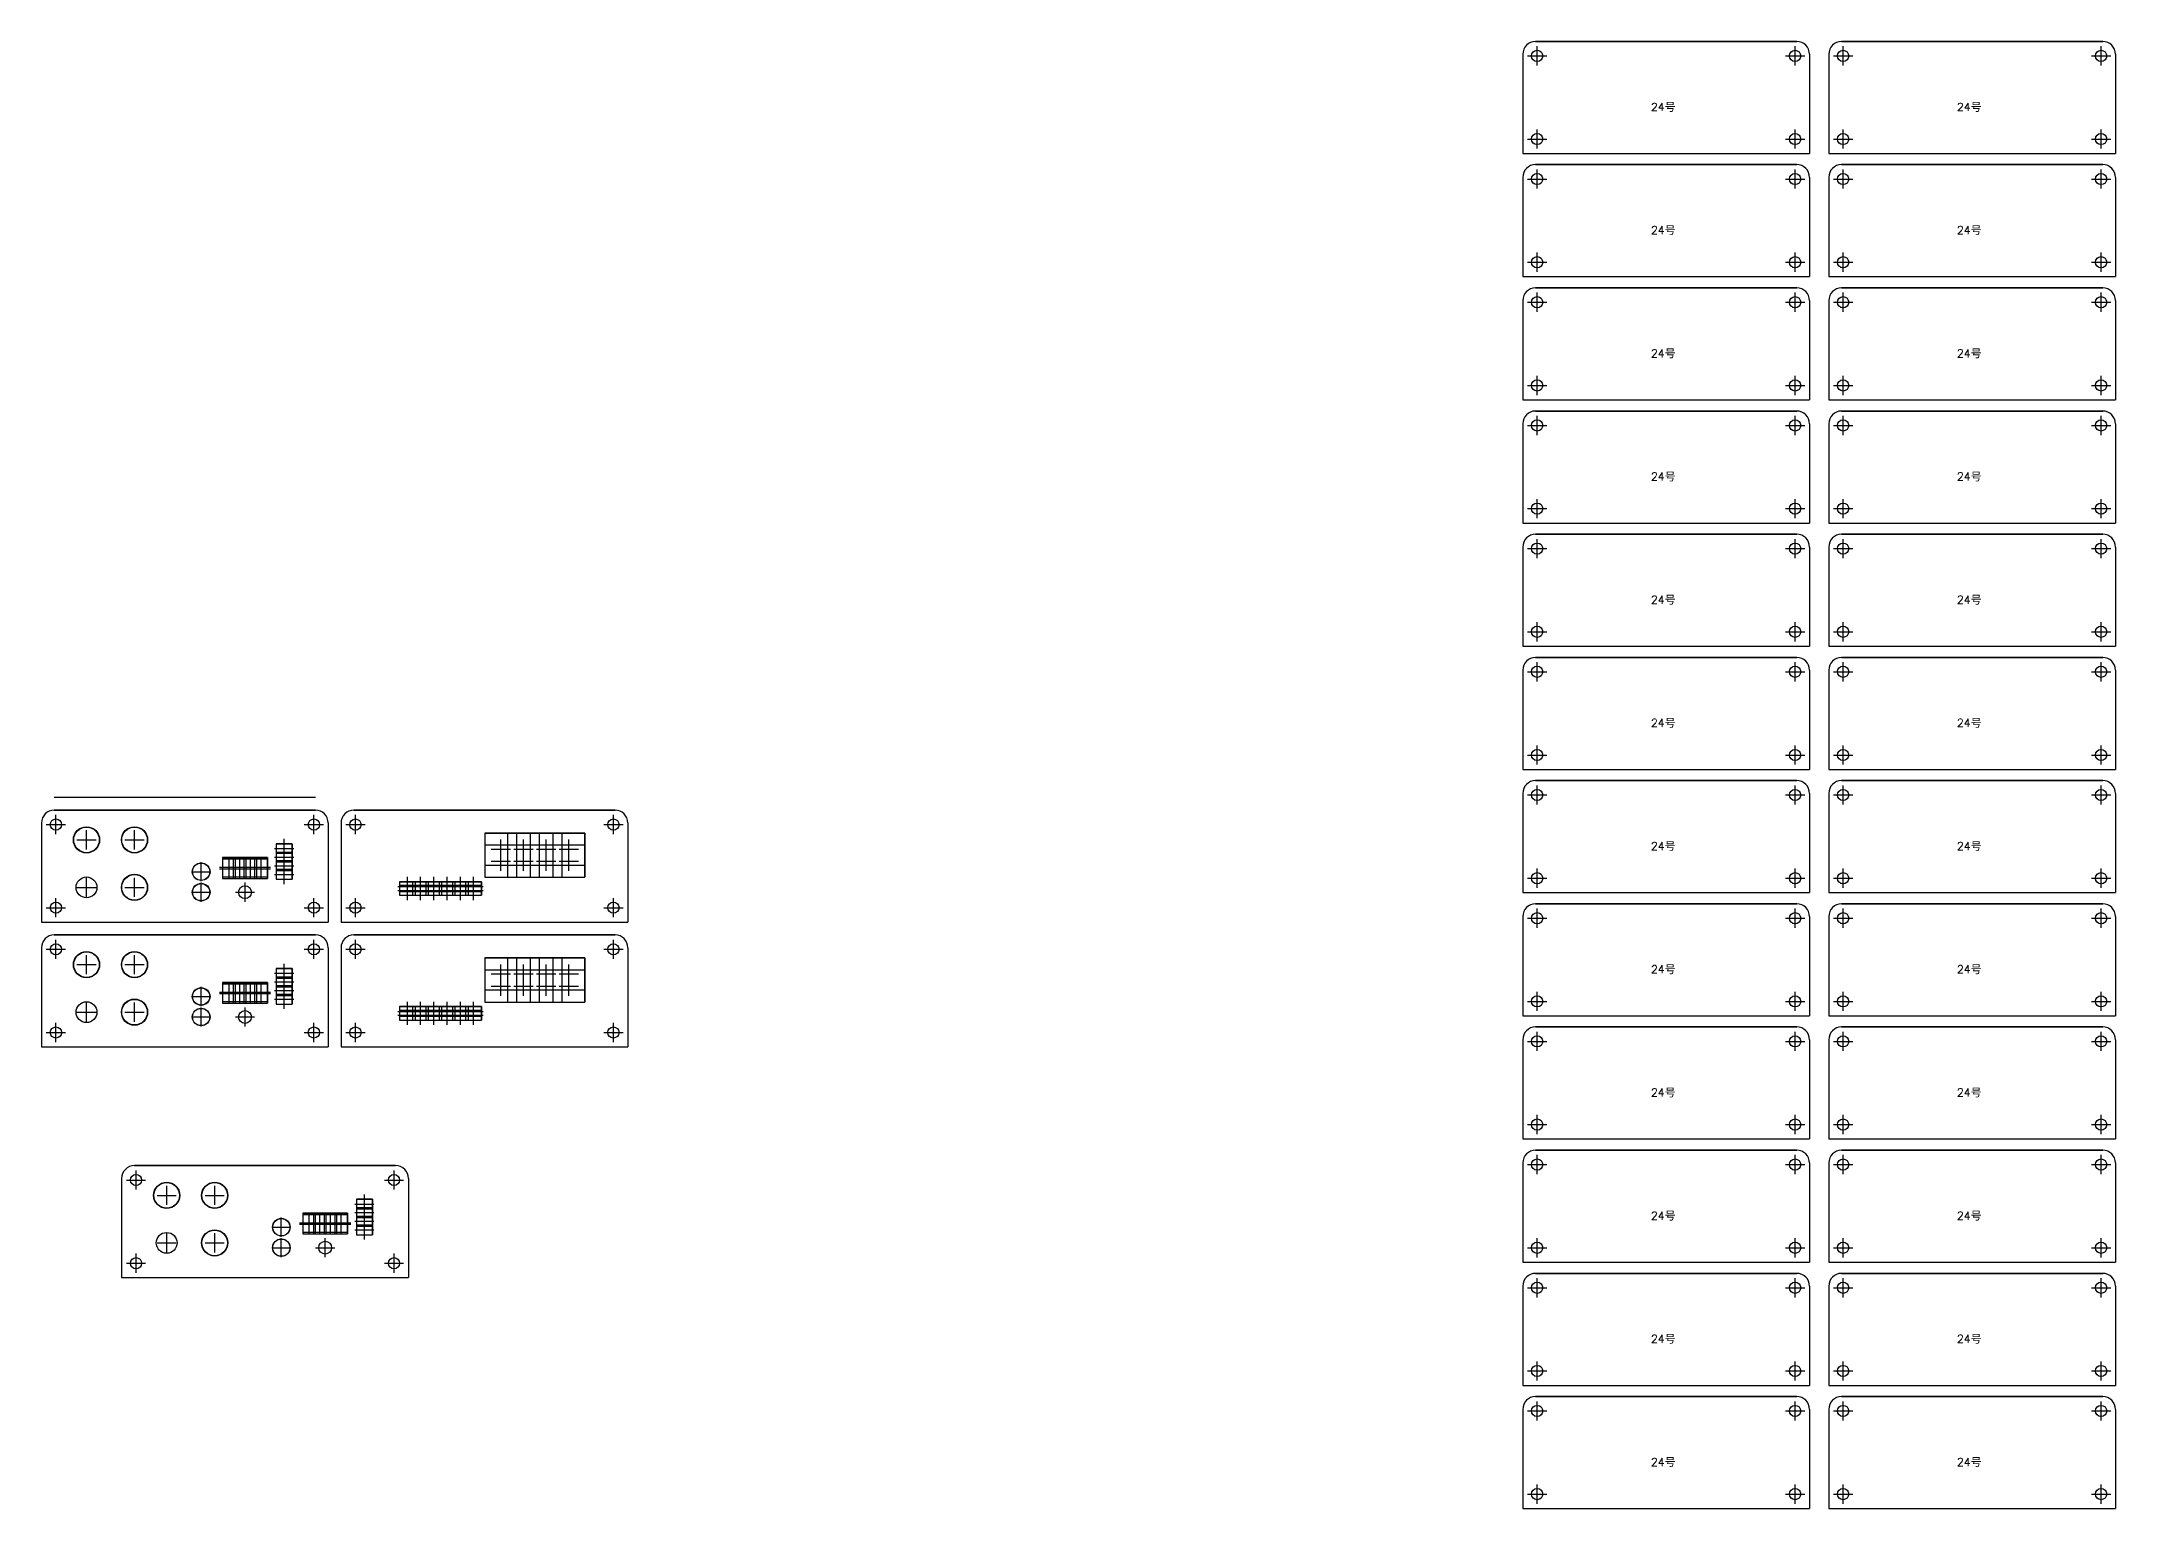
# Model space of a CAD drawing. Header units: millimetres. Extents: x 0 to 7379, y 0 to 1000.
# Drawn here: x 5010 to 5658, y 537 to 996 of the extents above; entities that cross this region are included whole.
import ezdxf

# ---------------------------------------------------------------- set-up
doc = ezdxf.new("R2010")
doc.units = ezdxf.units.MM
doc.header["$PDMODE"] = 2
doc.header["$PDSIZE"] = 3
doc.layers.add('POINT', color=2, linetype='Continuous')
doc.layers.add('PROPRO', color=1, linetype='Continuous')
doc.styles.get("Standard").update_dxf_attribs({"font": 'txt.shx', "height": 2})

# ---------------------------------------------------------------- blocks, each defined once
blk = doc.blocks.new('*U13', base_point=(-136.367, 1432.565))
at = {"layer": 'POINT', "color": 2}
blk.add_point((-136.367, 1432.565), dxfattribs=at)
at = {"layer": 'PROPRO'}
blk.add_circle((-136.367, 1432.565), 1.75, dxfattribs=at)
blk = doc.blocks.new('*U11', base_point=(-136.367, 1458.565))
at = {"layer": 'POINT', "color": 2}
blk.add_point((-136.367, 1458.565), dxfattribs=at)
at = {"layer": 'PROPRO'}
blk.add_circle((-136.367, 1458.565), 1.75, dxfattribs=at)
blk = doc.blocks.new('*U14', base_point=(-55.767, 1432.565))
at = {"layer": 'POINT', "color": 2}
blk.add_point((-55.767, 1432.565), dxfattribs=at)
at = {"layer": 'PROPRO'}
blk.add_circle((-55.767, 1432.565), 1.75, dxfattribs=at)
blk = doc.blocks.new('*U12', base_point=(-55.767, 1458.565))
at = {"layer": 'POINT', "color": 2}
blk.add_point((-55.767, 1458.565), dxfattribs=at)
at = {"layer": 'PROPRO'}
blk.add_circle((-55.767, 1458.565), 1.75, dxfattribs=at)
blk = doc.blocks.new('*U21', base_point=(2536.391, 281.919))
at = {"layer": 'POINT', "color": 2}
blk.add_point((2536.391, 281.919), dxfattribs=at)
at = {"layer": 'PROPRO', "color": 1}
blk.add_circle((2536.391, 281.919), 4.1, dxfattribs=at)
blk = doc.blocks.new('*U19', base_point=(2536.391, 296.769))
at = {"layer": 'POINT', "color": 2}
blk.add_point((2536.391, 296.769), dxfattribs=at)
at = {"layer": 'PROPRO', "color": 1}
blk.add_circle((2536.391, 296.769), 4.1, dxfattribs=at)
blk = doc.blocks.new('*U22', base_point=(2521.391, 281.919))
at = {"layer": 'POINT', "color": 2}
blk.add_point((2521.391, 281.919), dxfattribs=at)
at = {"layer": 'PROPRO', "color": 1}
blk.add_circle((2521.391, 281.919), 3.25, dxfattribs=at)
blk = doc.blocks.new('*U37', base_point=(2511.821, 275.569))
at = {"layer": 'POINT', "color": 2}
blk.add_point((2511.821, 275.569), dxfattribs=at)
at = {"layer": 'PROPRO', "color": 1}
blk.add_circle((2511.821, 275.569), 1.75, dxfattribs=at)
blk = doc.blocks.new('*U38', base_point=(2511.821, 301.569))
at = {"layer": 'POINT', "color": 2}
blk.add_point((2511.821, 301.569), dxfattribs=at)
at = {"layer": 'PROPRO', "color": 1}
blk.add_circle((2511.821, 301.569), 1.75, dxfattribs=at)
blk = doc.blocks.new('*U20', base_point=(2521.391, 296.769))
at = {"layer": 'POINT', "color": 2}
blk.add_point((2521.391, 296.769), dxfattribs=at)
at = {"layer": 'PROPRO', "color": 1}
blk.add_circle((2521.391, 296.769), 4.1, dxfattribs=at)
blk = doc.blocks.new('*U27', base_point=(2563.91, 287.72))
at = {"layer": 'POINT', "color": 2}
for p in [(2565.91, 287.72), (2569.24, 287.72), (2572.58, 287.72), (2575.91, 287.72)]:
    blk.add_point(p, dxfattribs=at)
at = {"layer": 'PROPRO', "color": 1}
for p, q in [((2567.91, 290.72), (2563.91, 290.72)), ((2563.91, 290.72), (2563.91, 284.72)), ((2571.24, 290.72), (2567.24, 290.72)), ((2567.24, 290.72), (2567.24, 284.72)), ((2567.91, 284.72), (2567.91, 290.72)), ((2574.58, 290.72), (2570.58, 290.72)), ((2570.58, 290.72), (2570.58, 284.72)), ((2571.24, 284.72), (2571.24, 290.72)), ((2577.91, 290.72), (2573.91, 290.72)), ((2573.91, 290.72), (2573.91, 284.72)), ((2574.58, 284.72), (2574.58, 290.72)), ((2577.91, 284.72), (2577.91, 290.72)), ((2563.91, 284.72), (2567.91, 284.72)), ((2567.24, 284.72), (2571.24, 284.72)), ((2570.58, 284.72), (2574.58, 284.72)), ((2573.91, 284.72), (2577.91, 284.72))]:
    blk.add_line(p, q, dxfattribs=at)
blk = doc.blocks.new('*U26', base_point=(2583.161, 284.469))
at = {"layer": 'POINT', "color": 2}
for p in [(2583.161, 294.069), (2583.161, 291.369), (2583.161, 288.669), (2583.161, 285.969)]:
    blk.add_point(p, dxfattribs=at)
at = {"layer": 'PROPRO', "color": 1}
for p, q in [((2585.661, 295.569), (2580.661, 295.569)), ((2580.661, 295.569), (2580.661, 292.569)), ((2585.661, 292.869), (2580.661, 292.869)), ((2580.661, 292.869), (2580.661, 289.869)), ((2580.661, 292.569), (2585.661, 292.569)), ((2585.661, 292.569), (2585.661, 295.569)), ((2585.661, 289.869), (2585.661, 292.869)), ((2585.661, 290.169), (2580.661, 290.169)), ((2580.661, 290.169), (2580.661, 287.169)), ((2580.661, 289.869), (2585.661, 289.869)), ((2585.661, 287.469), (2580.661, 287.469)), ((2580.661, 287.469), (2580.661, 284.469)), ((2580.661, 287.169), (2585.661, 287.169)), ((2585.661, 287.169), (2585.661, 290.169)), ((2585.661, 284.469), (2585.661, 287.469)), ((2580.661, 284.469), (2585.661, 284.469))]:
    blk.add_line(p, q, dxfattribs=at)
blk = doc.blocks.new('*U23', base_point=(2557.211, 286.819))
at = {"layer": 'POINT', "color": 2}
blk.add_point((2557.211, 286.819), dxfattribs=at)
at = {"layer": 'PROPRO', "color": 1}
blk.add_circle((2557.211, 286.819), 2.75, dxfattribs=at)
blk = doc.blocks.new('*U34', base_point=(2592.421, 275.569))
at = {"layer": 'POINT', "color": 2}
blk.add_point((2592.421, 275.569), dxfattribs=at)
at = {"layer": 'PROPRO', "color": 1}
blk.add_circle((2592.421, 275.569), 1.75, dxfattribs=at)
blk = doc.blocks.new('*U25', base_point=(2570.911, 280.419))
at = {"layer": 'POINT', "color": 2}
blk.add_point((2570.911, 280.419), dxfattribs=at)
at = {"layer": 'PROPRO', "color": 1}
blk.add_circle((2570.911, 280.419), 2, dxfattribs=at)
blk = doc.blocks.new('*U24', base_point=(2557.211, 280.419))
at = {"layer": 'POINT', "color": 2}
blk.add_point((2557.211, 280.419), dxfattribs=at)
at = {"layer": 'PROPRO', "color": 1}
blk.add_circle((2557.211, 280.419), 2.75, dxfattribs=at)
blk = doc.blocks.new('*U33', base_point=(2592.421, 301.569))
at = {"layer": 'POINT', "color": 2}
blk.add_point((2592.421, 301.569), dxfattribs=at)
at = {"layer": 'PROPRO', "color": 1}
blk.add_circle((2592.421, 301.569), 1.75, dxfattribs=at)
blk = doc.blocks.new('*U28', base_point=(2577.91, 288.22))
at = {"layer": 'POINT', "color": 2}
for p in [(2565.91, 288.22), (2569.24, 288.22), (2572.58, 288.22), (2575.91, 288.22)]:
    blk.add_point(p, dxfattribs=at)
at = {"layer": 'PROPRO', "color": 1}
for p, q in [((2567.91, 291.22), (2563.91, 291.22)), ((2563.91, 291.22), (2563.91, 285.22)), ((2563.91, 285.22), (2567.91, 285.22)), ((2571.24, 291.22), (2567.24, 291.22)), ((2567.24, 291.22), (2567.24, 285.22)), ((2567.24, 285.22), (2571.24, 285.22)), ((2567.91, 285.22), (2567.91, 291.22)), ((2574.58, 291.22), (2570.58, 291.22)), ((2570.58, 291.22), (2570.58, 285.22)), ((2570.58, 285.22), (2574.58, 285.22)), ((2571.24, 285.22), (2571.24, 291.22)), ((2577.91, 291.22), (2573.91, 291.22)), ((2573.91, 291.22), (2573.91, 285.22)), ((2573.91, 285.22), (2577.91, 285.22)), ((2574.58, 285.22), (2574.58, 291.22)), ((2577.91, 285.22), (2577.91, 291.22))]:
    blk.add_line(p, q, dxfattribs=at)
blk = doc.blocks.new('*U30', base_point=(2656.779, 282.169))
at = {"layer": 'POINT', "color": 2}
for p in [(2633.579, 282.169), (2637.719, 282.169), (2641.859, 282.169), (2645.999, 282.169), (2650.139, 282.169), (2654.279, 282.169)]:
    blk.add_point(p, dxfattribs=at)
at = {"layer": 'PROPRO', "color": 1}
for p, q in [((2636.079, 283.669), (2631.079, 283.669)), ((2631.079, 283.669), (2631.079, 280.669)), ((2631.079, 280.669), (2636.079, 280.669)), ((2640.219, 283.669), (2635.219, 283.669)), ((2635.219, 283.669), (2635.219, 280.669)), ((2635.219, 280.669), (2640.219, 280.669)), ((2636.079, 280.669), (2636.079, 283.669)), ((2644.359, 283.669), (2639.359, 283.669)), ((2639.359, 283.669), (2639.359, 280.669)), ((2639.359, 280.669), (2644.359, 280.669)), ((2640.219, 280.669), (2640.219, 283.669)), ((2648.499, 283.669), (2643.499, 283.669)), ((2643.499, 283.669), (2643.499, 280.669)), ((2643.499, 280.669), (2648.499, 280.669)), ((2644.359, 280.669), (2644.359, 283.669)), ((2652.639, 283.669), (2647.639, 283.669)), ((2647.639, 283.669), (2647.639, 280.669)), ((2647.639, 280.669), (2652.639, 280.669)), ((2648.499, 280.669), (2648.499, 283.669)), ((2656.779, 283.669), (2651.779, 283.669)), ((2651.779, 283.669), (2651.779, 280.669)), ((2651.779, 280.669), (2656.779, 280.669)), ((2652.639, 280.669), (2652.639, 283.669)), ((2656.779, 280.669), (2656.779, 283.669))]:
    blk.add_line(p, q, dxfattribs=at)
blk = doc.blocks.new('*U31', base_point=(2657.749, 290.069))
at = {"layer": 'POINT', "color": 2}
for p in [(2662.749, 290.069), (2669.849, 290.069), (2676.949, 290.069), (2684.049, 290.069)]:
    blk.add_point(p, dxfattribs=at)
at = {"layer": 'PROPRO', "color": 1}
for p, q in [((2667.749, 295.069), (2657.749, 295.069)), ((2657.749, 295.069), (2657.749, 285.069)), ((2674.849, 295.069), (2664.849, 295.069)), ((2664.849, 295.069), (2664.849, 285.069)), ((2667.749, 285.069), (2667.749, 295.069)), ((2681.949, 295.069), (2671.949, 295.069)), ((2671.949, 295.069), (2671.949, 285.069)), ((2674.849, 285.069), (2674.849, 295.069)), ((2689.049, 295.069), (2679.049, 295.069)), ((2679.049, 295.069), (2679.049, 285.069)), ((2681.949, 285.069), (2681.949, 295.069)), ((2689.049, 285.069), (2689.049, 295.069)), ((2657.749, 285.069), (2667.749, 285.069)), ((2664.849, 285.069), (2674.849, 285.069)), ((2671.949, 285.069), (2681.949, 285.069)), ((2679.049, 285.069), (2689.049, 285.069))]:
    blk.add_line(p, q, dxfattribs=at)
blk = doc.blocks.new('*U36', base_point=(2617.359, 275.569))
at = {"layer": 'POINT', "color": 2}
blk.add_point((2617.359, 275.569), dxfattribs=at)
at = {"layer": 'PROPRO', "color": 1}
blk.add_circle((2617.359, 275.569), 1.75, dxfattribs=at)
blk = doc.blocks.new('*U29', base_point=(2631.079, 280.969))
at = {"layer": 'POINT', "color": 2}
for p in [(2633.579, 280.969), (2637.719, 280.969), (2641.859, 280.969), (2645.999, 280.969), (2650.139, 280.969), (2654.279, 280.969)]:
    blk.add_point(p, dxfattribs=at)
at = {"layer": 'PROPRO', "color": 1}
for p, q in [((2636.079, 282.469), (2631.079, 282.469)), ((2631.079, 282.469), (2631.079, 279.469)), ((2631.079, 279.469), (2636.079, 279.469)), ((2640.219, 282.469), (2635.219, 282.469)), ((2635.219, 282.469), (2635.219, 279.469)), ((2635.219, 279.469), (2640.219, 279.469)), ((2636.079, 279.469), (2636.079, 282.469)), ((2644.359, 282.469), (2639.359, 282.469)), ((2639.359, 282.469), (2639.359, 279.469)), ((2639.359, 279.469), (2644.359, 279.469)), ((2640.219, 279.469), (2640.219, 282.469)), ((2648.499, 282.469), (2643.499, 282.469)), ((2643.499, 282.469), (2643.499, 279.469)), ((2643.499, 279.469), (2648.499, 279.469)), ((2644.359, 279.469), (2644.359, 282.469)), ((2652.639, 282.469), (2647.639, 282.469)), ((2647.639, 282.469), (2647.639, 279.469)), ((2647.639, 279.469), (2652.639, 279.469)), ((2648.499, 279.469), (2648.499, 282.469)), ((2656.779, 282.469), (2651.779, 282.469)), ((2651.779, 282.469), (2651.779, 279.469)), ((2651.779, 279.469), (2656.779, 279.469)), ((2652.639, 279.469), (2652.639, 282.469)), ((2656.779, 279.469), (2656.779, 282.469))]:
    blk.add_line(p, q, dxfattribs=at)
blk = doc.blocks.new('*U35', base_point=(2617.359, 301.569))
at = {"layer": 'POINT', "color": 2}
blk.add_point((2617.359, 301.569), dxfattribs=at)
at = {"layer": 'PROPRO', "color": 1}
blk.add_circle((2617.359, 301.569), 1.75, dxfattribs=at)
blk = doc.blocks.new('*U32', base_point=(2689.049, 293.869))
at = {"layer": 'POINT', "color": 2}
for p in [(2662.749, 293.869), (2669.849, 293.869), (2676.949, 293.869), (2684.049, 293.869)]:
    blk.add_point(p, dxfattribs=at)
at = {"layer": 'PROPRO', "color": 1}
for p, q in [((2667.749, 298.869), (2657.749, 298.869)), ((2657.749, 298.869), (2657.749, 288.869)), ((2674.849, 298.869), (2664.849, 298.869)), ((2664.849, 298.869), (2664.849, 288.869)), ((2667.749, 288.869), (2667.749, 298.869)), ((2681.949, 298.869), (2671.949, 298.869)), ((2671.949, 298.869), (2671.949, 288.869)), ((2674.849, 288.869), (2674.849, 298.869)), ((2689.049, 298.869), (2679.049, 298.869)), ((2679.049, 298.869), (2679.049, 288.869)), ((2681.949, 288.869), (2681.949, 298.869)), ((2689.049, 288.869), (2689.049, 298.869)), ((2657.749, 288.869), (2667.749, 288.869)), ((2664.849, 288.869), (2674.849, 288.869)), ((2671.949, 288.869), (2681.949, 288.869)), ((2679.049, 288.869), (2689.049, 288.869))]:
    blk.add_line(p, q, dxfattribs=at)
blk = doc.blocks.new('*U40', base_point=(2697.959, 275.569))
at = {"layer": 'POINT', "color": 2}
blk.add_point((2697.959, 275.569), dxfattribs=at)
at = {"layer": 'PROPRO', "color": 1}
blk.add_circle((2697.959, 275.569), 1.75, dxfattribs=at)
blk = doc.blocks.new('*U39', base_point=(2697.959, 301.569))
at = {"layer": 'POINT', "color": 2}
blk.add_point((2697.959, 301.569), dxfattribs=at)
at = {"layer": 'PROPRO', "color": 1}
blk.add_circle((2697.959, 301.569), 1.75, dxfattribs=at)

msp = doc.modelspace()

# ---------------------------------------------------------------- linework, layer by layer
for p, q in [((5473.1098, 992), (5473.1098, 981.8)), ((5473.1098, 992), (5473.1098, 961)), ((5558.7098, 996), (5477.1098, 996)), ((5477.1098, 996), (5558.7098, 996)), ((5562.7098, 992), (5562.7098, 981.8)), ((5562.7098, 992), (5562.7098, 981.8)), ((5562.7098, 992), (5562.7098, 966)), ((5562.7098, 992), (5562.7098, 961)), ((5568.7098, 992), (5568.7098, 981.8)), ((5568.7098, 992), (5568.7098, 961)), ((5654.3098, 996), (5572.7098, 996)), ((5572.7098, 996), (5654.3098, 996)), ((5658.3098, 992), (5658.3098, 981.8)), ((5658.3098, 992), (5658.3098, 981.8)), ((5658.3098, 992), (5658.3098, 966)), ((5658.3098, 992), (5658.3098, 961)), ((5473.1098, 961), (5562.7098, 961)), ((5513.3598, 961), (5522.4598, 961)), ((5568.7098, 961), (5658.3098, 961)), ((5608.9598, 961), (5618.0598, 961)), ((5473.1098, 953.5), (5473.1098, 943.3)), ((5473.1098, 953.5), (5473.1098, 922.5)), ((5558.7098, 957.5), (5477.1098, 957.5)), ((5477.1098, 957.5), (5558.7098, 957.5)), ((5562.7098, 953.5), (5562.7098, 943.3)), ((5562.7098, 953.5), (5562.7098, 943.3)), ((5562.7098, 953.5), (5562.7098, 927.5)), ((5562.7098, 953.5), (5562.7098, 922.5)), ((5568.7098, 953.5), (5568.7098, 943.3)), ((5568.7098, 953.5), (5568.7098, 922.5)), ((5654.3098, 957.5), (5572.7098, 957.5)), ((5572.7098, 957.5), (5654.3098, 957.5)), ((5658.3098, 953.5), (5658.3098, 943.3)), ((5658.3098, 953.5), (5658.3098, 943.3)), ((5658.3098, 953.5), (5658.3098, 927.5)), ((5658.3098, 953.5), (5658.3098, 922.5)), ((5473.1098, 922.5), (5562.7098, 922.5)), ((5513.3598, 922.5), (5522.4598, 922.5)), ((5568.7098, 922.5), (5658.3098, 922.5)), ((5608.9598, 922.5), (5618.0598, 922.5)), ((5473.1098, 915), (5473.1098, 904.8)), ((5473.1098, 915), (5473.1098, 884)), ((5558.7098, 919), (5477.1098, 919)), ((5477.1098, 919), (5558.7098, 919)), ((5562.7098, 915), (5562.7098, 904.8)), ((5562.7098, 915), (5562.7098, 904.8)), ((5562.7098, 915), (5562.7098, 889)), ((5562.7098, 915), (5562.7098, 884)), ((5568.7098, 915), (5568.7098, 904.8)), ((5568.7098, 915), (5568.7098, 884)), ((5654.3098, 919), (5572.7098, 919)), ((5572.7098, 919), (5654.3098, 919)), ((5658.3098, 915), (5658.3098, 904.8)), ((5658.3098, 915), (5658.3098, 904.8)), ((5658.3098, 915), (5658.3098, 889)), ((5658.3098, 915), (5658.3098, 884)), ((5473.1098, 884), (5562.7098, 884)), ((5513.3598, 884), (5522.4598, 884)), ((5568.7098, 884), (5658.3098, 884)), ((5608.9598, 884), (5618.0598, 884)), ((5473.1098, 876.5), (5473.1098, 845.5)), ((5473.1098, 876.5), (5473.1098, 866.3)), ((5558.7098, 880.5), (5477.1098, 880.5)), ((5477.1098, 880.5), (5558.7098, 880.5)), ((5562.7098, 876.5), (5562.7098, 850.5)), ((5562.7098, 876.5), (5562.7098, 845.5)), ((5562.7098, 876.5), (5562.7098, 866.3)), ((5562.7098, 876.5), (5562.7098, 866.3)), ((5568.7098, 876.5), (5568.7098, 845.5)), ((5568.7098, 876.5), (5568.7098, 866.3)), ((5654.3098, 880.5), (5572.7098, 880.5)), ((5572.7098, 880.5), (5654.3098, 880.5)), ((5658.3098, 876.5), (5658.3098, 850.5)), ((5658.3098, 876.5), (5658.3098, 845.5)), ((5658.3098, 876.5), (5658.3098, 866.3)), ((5658.3098, 876.5), (5658.3098, 866.3)), ((5473.1098, 845.5), (5562.7098, 845.5)), ((5513.3598, 845.5), (5522.4598, 845.5)), ((5568.7098, 845.5), (5658.3098, 845.5)), ((5608.9598, 845.5), (5618.0598, 845.5)), ((5473.1098, 838), (5473.1098, 827.8)), ((5473.1098, 838), (5473.1098, 807)), ((5558.7098, 842), (5477.1098, 842)), ((5477.1098, 842), (5558.7098, 842)), ((5562.7098, 838), (5562.7098, 827.8)), ((5562.7098, 838), (5562.7098, 827.8)), ((5562.7098, 838), (5562.7098, 812)), ((5562.7098, 838), (5562.7098, 807)), ((5568.7098, 838), (5568.7098, 827.8)), ((5568.7098, 838), (5568.7098, 807)), ((5654.3098, 842), (5572.7098, 842)), ((5572.7098, 842), (5654.3098, 842)), ((5658.3098, 838), (5658.3098, 827.8)), ((5658.3098, 838), (5658.3098, 827.8)), ((5658.3098, 838), (5658.3098, 812)), ((5658.3098, 838), (5658.3098, 807)), ((5473.1098, 807), (5562.7098, 807)), ((5513.3598, 807), (5522.4598, 807)), ((5568.7098, 807), (5658.3098, 807)), ((5608.9598, 807), (5618.0598, 807)), ((5473.1098, 799.5), (5473.1098, 789.3)), ((5473.1098, 799.5), (5473.1098, 768.5)), ((5558.7098, 803.5), (5477.1098, 803.5)), ((5477.1098, 803.5), (5558.7098, 803.5)), ((5562.7098, 799.5), (5562.7098, 789.3)), ((5562.7098, 799.5), (5562.7098, 789.3)), ((5562.7098, 799.5), (5562.7098, 773.5)), ((5562.7098, 799.5), (5562.7098, 768.5)), ((5568.7098, 799.5), (5568.7098, 789.3)), ((5568.7098, 799.5), (5568.7098, 768.5)), ((5654.3098, 803.5), (5572.7098, 803.5)), ((5572.7098, 803.5), (5654.3098, 803.5)), ((5658.3098, 799.5), (5658.3098, 789.3)), ((5658.3098, 799.5), (5658.3098, 789.3)), ((5658.3098, 799.5), (5658.3098, 773.5)), ((5658.3098, 799.5), (5658.3098, 768.5)), ((5473.1098, 768.5), (5562.7098, 768.5)), ((5558.7098, 765), (5477.1098, 765)), ((5477.1098, 765), (5558.7098, 765)), ((5513.3598, 768.5), (5522.4598, 768.5)), ((5568.7098, 768.5), (5658.3098, 768.5)), ((5654.3098, 765), (5572.7098, 765)), ((5572.7098, 765), (5654.3098, 765)), ((5608.9598, 768.5), (5618.0598, 768.5)), ((5014.3068, 759.7756), (5095.9068, 759.7756)), ((5473.1098, 761), (5473.1098, 750.8)), ((5473.1098, 761), (5473.1098, 730)), ((5562.7098, 761), (5562.7098, 750.8)), ((5562.7098, 761), (5562.7098, 750.8)), ((5562.7098, 761), (5562.7098, 735)), ((5562.7098, 761), (5562.7098, 730)), ((5568.7098, 761), (5568.7098, 750.8)), ((5568.7098, 761), (5568.7098, 730)), ((5658.3098, 761), (5658.3098, 750.8)), ((5658.3098, 761), (5658.3098, 750.8)), ((5658.3098, 761), (5658.3098, 735)), ((5658.3098, 761), (5658.3098, 730)), ((5010.3068, 751.7756), (5010.3068, 720.7756)), ((5010.3068, 751.7756), (5010.3068, 741.5756)), ((5095.9068, 755.7756), (5014.3068, 755.7756)), ((5014.3068, 755.7756), (5095.9068, 755.7756)), ((5099.9068, 751.7756), (5099.9068, 720.7756)), ((5099.9068, 751.7756), (5099.9068, 725.7756)), ((5099.9068, 751.7756), (5099.9068, 741.5756)), ((5099.9068, 751.7756), (5099.9068, 741.5756)), ((5103.9068, 751.7756), (5103.9068, 720.7756)), ((5189.5068, 755.7756), (5107.9068, 755.7756)), ((5107.9068, 755.7756), (5189.5068, 755.7756)), ((5193.5068, 751.7756), (5193.5068, 720.7756)), ((5083.6468, 745.2756), (5083.6468, 734.1756)), ((5083.6468, 745.2756), (5088.6468, 745.2756)), ((5088.6468, 745.2756), (5088.6468, 734.1756)), ((5148.7968, 748.5756), (5148.7968, 734.7756)), ((5148.7968, 748.5756), (5180.0968, 748.5756)), ((5180.0968, 748.5756), (5180.0968, 734.7756)), ((5066.8968, 740.9256), (5066.8968, 734.4256)), ((5066.8968, 740.9256), (5080.8968, 740.9256)), ((5080.8968, 740.9256), (5080.8968, 734.4256)), ((5066.8968, 734.4256), (5080.8968, 734.4256)), ((5083.6468, 734.1756), (5088.6468, 734.1756)), ((5122.1268, 733.3756), (5147.8268, 733.3756)), ((5122.1268, 733.3756), (5122.1268, 729.1756)), ((5147.8268, 733.3756), (5147.8268, 729.1756)), ((5148.7968, 734.7756), (5180.0968, 734.7756)), ((5122.1268, 729.1756), (5147.8268, 729.1756)), ((5473.1098, 730), (5562.7098, 730)), ((5558.7098, 726.5), (5477.1098, 726.5)), ((5477.1098, 726.5), (5558.7098, 726.5)), ((5513.3598, 730), (5522.4598, 730)), ((5568.7098, 730), (5658.3098, 730)), ((5654.3098, 726.5), (5572.7098, 726.5)), ((5572.7098, 726.5), (5654.3098, 726.5)), ((5608.9598, 730), (5618.0598, 730)), ((5010.3068, 720.7756), (5099.9068, 720.7756)), ((5014.3068, 720.7756), (5095.9068, 720.7756)), ((5050.5568, 720.7756), (5059.6568, 720.7756)), ((5103.9068, 720.7756), (5193.5068, 720.7756)), ((5473.1098, 722.5), (5473.1098, 712.3)), ((5473.1098, 722.5), (5473.1098, 691.5)), ((5562.7098, 722.5), (5562.7098, 712.3)), ((5562.7098, 722.5), (5562.7098, 712.3)), ((5562.7098, 722.5), (5562.7098, 696.5)), ((5562.7098, 722.5), (5562.7098, 691.5)), ((5568.7098, 722.5), (5568.7098, 712.3)), ((5568.7098, 722.5), (5568.7098, 691.5)), ((5658.3098, 722.5), (5658.3098, 712.3)), ((5658.3098, 722.5), (5658.3098, 712.3)), ((5658.3098, 722.5), (5658.3098, 696.5)), ((5658.3098, 722.5), (5658.3098, 691.5)), ((5014.3068, 716.7756), (5095.9068, 716.7756)), ((5095.9068, 716.7756), (5014.3068, 716.7756)), ((5107.9068, 716.7756), (5189.5068, 716.7756)), ((5189.5068, 716.7756), (5107.9068, 716.7756)), ((5010.3068, 712.7756), (5010.3068, 681.7756)), ((5010.3068, 712.7756), (5010.3068, 702.5756)), ((5099.9068, 712.7756), (5099.9068, 686.7756)), ((5099.9068, 712.7756), (5099.9068, 681.7756)), ((5099.9068, 712.7756), (5099.9068, 702.5756)), ((5099.9068, 712.7756), (5099.9068, 702.5756)), ((5103.9068, 712.7756), (5103.9068, 681.7756)), ((5148.7968, 709.5756), (5148.7968, 695.7756)), ((5148.7968, 709.5756), (5180.0968, 709.5756)), ((5180.0968, 709.5756), (5180.0968, 695.7756)), ((5193.5068, 712.7756), (5193.5068, 681.7756)), ((5066.8968, 701.9256), (5066.8968, 695.4256)), ((5066.8968, 701.9256), (5080.8968, 701.9256)), ((5080.8968, 701.9256), (5080.8968, 695.4256)), ((5083.6468, 706.2756), (5083.6468, 695.1756)), ((5083.6468, 706.2756), (5088.6468, 706.2756)), ((5088.6468, 706.2756), (5088.6468, 695.1756)), ((5066.8968, 695.4256), (5080.8968, 695.4256)), ((5083.6468, 695.1756), (5088.6468, 695.1756)), ((5122.1268, 694.3756), (5122.1268, 690.1756)), ((5122.1268, 694.3756), (5147.8268, 694.3756)), ((5147.8268, 694.3756), (5147.8268, 690.1756)), ((5148.7968, 695.7756), (5180.0968, 695.7756)), ((5122.1268, 690.1756), (5147.8268, 690.1756)), ((5473.1098, 691.5), (5562.7098, 691.5)), ((5558.7098, 688), (5477.1098, 688)), ((5477.1098, 688), (5558.7098, 688)), ((5513.3598, 691.5), (5522.4598, 691.5)), ((5568.7098, 691.5), (5658.3098, 691.5)), ((5654.3098, 688), (5572.7098, 688)), ((5572.7098, 688), (5654.3098, 688)), ((5608.9598, 691.5), (5618.0598, 691.5)), ((5010.3068, 681.7756), (5099.9068, 681.7756)), ((5050.5568, 681.7756), (5059.6568, 681.7756)), ((5103.9068, 681.7756), (5193.5068, 681.7756)), ((5473.1098, 684), (5473.1098, 673.8)), ((5473.1098, 684), (5473.1098, 653)), ((5562.7098, 684), (5562.7098, 673.8)), ((5562.7098, 684), (5562.7098, 673.8)), ((5562.7098, 684), (5562.7098, 658)), ((5562.7098, 684), (5562.7098, 653)), ((5568.7098, 684), (5568.7098, 673.8)), ((5568.7098, 684), (5568.7098, 653)), ((5658.3098, 684), (5658.3098, 673.8)), ((5658.3098, 684), (5658.3098, 673.8)), ((5658.3098, 684), (5658.3098, 658)), ((5658.3098, 684), (5658.3098, 653)), ((5473.1098, 653), (5562.7098, 653)), ((5558.7098, 649.5), (5477.1098, 649.5)), ((5477.1098, 649.5), (5558.7098, 649.5)), ((5513.3598, 653), (5522.4598, 653)), ((5568.7098, 653), (5658.3098, 653)), ((5654.3098, 649.5), (5572.7098, 649.5)), ((5572.7098, 649.5), (5654.3098, 649.5)), ((5608.9598, 653), (5618.0598, 653)), ((5039.3513, 644.6723), (5120.9513, 644.6723)), ((5120.9513, 644.6723), (5039.3513, 644.6723)), ((5473.1098, 645.5), (5473.1098, 635.3)), ((5473.1098, 645.5), (5473.1098, 614.5)), ((5562.7098, 645.5), (5562.7098, 635.3)), ((5562.7098, 645.5), (5562.7098, 635.3)), ((5562.7098, 645.5), (5562.7098, 619.5)), ((5562.7098, 645.5), (5562.7098, 614.5)), ((5568.7098, 645.5), (5568.7098, 635.3)), ((5568.7098, 645.5), (5568.7098, 614.5)), ((5658.3098, 645.5), (5658.3098, 635.3)), ((5658.3098, 645.5), (5658.3098, 635.3)), ((5658.3098, 645.5), (5658.3098, 619.5)), ((5658.3098, 645.5), (5658.3098, 614.5)), ((5035.3513, 640.6723), (5035.3513, 609.6723)), ((5035.3513, 640.6723), (5035.3513, 630.4723)), ((5124.9513, 640.6723), (5124.9513, 614.6723)), ((5124.9513, 640.6723), (5124.9513, 609.6723)), ((5124.9513, 640.6723), (5124.9513, 630.4723)), ((5124.9513, 640.6723), (5124.9513, 630.4723)), ((5091.9413, 629.8223), (5091.9413, 623.3223)), ((5091.9413, 629.8223), (5105.9413, 629.8223)), ((5105.9413, 629.8223), (5105.9413, 623.3223)), ((5108.6913, 634.1723), (5108.6913, 623.0723)), ((5108.6913, 634.1723), (5113.6913, 634.1723)), ((5113.6913, 634.1723), (5113.6913, 623.0723)), ((5091.9413, 623.3223), (5105.9413, 623.3223)), ((5108.6913, 623.0723), (5113.6913, 623.0723)), ((5035.3513, 609.6723), (5124.9513, 609.6723)), ((5075.6013, 609.6723), (5084.7013, 609.6723)), ((5473.1098, 614.5), (5562.7098, 614.5)), ((5558.7098, 611), (5477.1098, 611)), ((5477.1098, 611), (5558.7098, 611)), ((5513.3598, 614.5), (5522.4598, 614.5)), ((5568.7098, 614.5), (5658.3098, 614.5)), ((5654.3098, 611), (5572.7098, 611)), ((5572.7098, 611), (5654.3098, 611)), ((5608.9598, 614.5), (5618.0598, 614.5)), ((5473.1098, 607), (5473.1098, 596.8)), ((5473.1098, 607), (5473.1098, 576)), ((5562.7098, 607), (5562.7098, 596.8)), ((5562.7098, 607), (5562.7098, 596.8)), ((5562.7098, 607), (5562.7098, 581)), ((5562.7098, 607), (5562.7098, 576)), ((5568.7098, 607), (5568.7098, 596.8)), ((5568.7098, 607), (5568.7098, 576)), ((5658.3098, 607), (5658.3098, 596.8)), ((5658.3098, 607), (5658.3098, 596.8)), ((5658.3098, 607), (5658.3098, 581)), ((5658.3098, 607), (5658.3098, 576)), ((5473.1098, 576), (5562.7098, 576)), ((5558.7098, 572.5), (5477.1098, 572.5)), ((5477.1098, 572.5), (5558.7098, 572.5)), ((5513.3598, 576), (5522.4598, 576)), ((5568.7098, 576), (5658.3098, 576)), ((5654.3098, 572.5), (5572.7098, 572.5)), ((5572.7098, 572.5), (5654.3098, 572.5)), ((5608.9598, 576), (5618.0598, 576)), ((5473.1098, 568.5), (5473.1098, 558.3)), ((5473.1098, 568.5), (5473.1098, 537.5)), ((5562.7098, 568.5), (5562.7098, 558.3)), ((5562.7098, 568.5), (5562.7098, 558.3)), ((5562.7098, 568.5), (5562.7098, 542.5)), ((5562.7098, 568.5), (5562.7098, 537.5)), ((5568.7098, 568.5), (5568.7098, 558.3)), ((5568.7098, 568.5), (5568.7098, 537.5)), ((5658.3098, 568.5), (5658.3098, 558.3)), ((5658.3098, 568.5), (5658.3098, 558.3)), ((5658.3098, 568.5), (5658.3098, 542.5)), ((5658.3098, 568.5), (5658.3098, 537.5)), ((5473.1098, 537.5), (5562.7098, 537.5)), ((5513.3598, 537.5), (5522.4598, 537.5)), ((5568.7098, 537.5), (5658.3098, 537.5)), ((5608.9598, 537.5), (5618.0598, 537.5))]:
    msp.add_line(p, q)
for centre in [(5477.6098, 991.5), (5558.2098, 991.5), (5573.2098, 991.5), (5653.8098, 991.5), (5477.6098, 965.5), (5558.2098, 965.5), (5573.2098, 965.5), (5653.8098, 965.5), (5477.6098, 953), (5558.2098, 953), (5573.2098, 953), (5653.8098, 953), (5477.6098, 927), (5558.2098, 927), (5573.2098, 927), (5653.8098, 927), (5477.6098, 914.5), (5558.2098, 914.5), (5573.2098, 914.5), (5653.8098, 914.5), (5477.6098, 888.5), (5558.2098, 888.5), (5573.2098, 888.5), (5653.8098, 888.5), (5477.6098, 876), (5558.2098, 876), (5573.2098, 876), (5653.8098, 876), (5477.6098, 850), (5558.2098, 850), (5573.2098, 850), (5653.8098, 850), (5477.6098, 837.5), (5558.2098, 837.5), (5573.2098, 837.5), (5653.8098, 837.5), (5477.6098, 811.5), (5558.2098, 811.5), (5573.2098, 811.5), (5653.8098, 811.5), (5477.6098, 799), (5558.2098, 799), (5573.2098, 799), (5653.8098, 799), (5477.6098, 773), (5558.2098, 773), (5573.2098, 773), (5653.8098, 773), (5477.6098, 760.5), (5558.2098, 760.5), (5573.2098, 760.5), (5653.8098, 760.5), (5014.8068, 751.2756), (5095.4068, 751.2756), (5108.4068, 751.2756), (5189.0068, 751.2756), (5477.6098, 734.5), (5558.2098, 734.5), (5573.2098, 734.5), (5653.8098, 734.5), (5014.8068, 725.2756), (5095.4068, 725.2756), (5108.4068, 725.2756), (5189.0068, 725.2756), (5477.6098, 722), (5558.2098, 722), (5573.2098, 722), (5653.8098, 722), (5014.8068, 712.2756), (5095.4068, 712.2756), (5108.4068, 712.2756), (5189.0068, 712.2756), (5477.6098, 696), (5558.2098, 696), (5573.2098, 696), (5653.8098, 696), (5014.8068, 686.2756), (5095.4068, 686.2756), (5108.4068, 686.2756), (5189.0068, 686.2756), (5477.6098, 683.5), (5558.2098, 683.5), (5573.2098, 683.5), (5653.8098, 683.5), (5477.6098, 657.5), (5558.2098, 657.5), (5573.2098, 657.5), (5653.8098, 657.5), (5039.8513, 640.1723), (5120.4513, 640.1723), (5477.6098, 645), (5558.2098, 645), (5573.2098, 645), (5653.8098, 645), (5039.8513, 614.1723), (5120.4513, 614.1723), (5477.6098, 619), (5558.2098, 619), (5573.2098, 619), (5653.8098, 619), (5477.6098, 606.5), (5558.2098, 606.5), (5573.2098, 606.5), (5653.8098, 606.5), (5477.6098, 580.5), (5558.2098, 580.5), (5573.2098, 580.5), (5653.8098, 580.5), (5477.6098, 568), (5558.2098, 568), (5573.2098, 568), (5653.8098, 568), (5477.6098, 542), (5558.2098, 542), (5573.2098, 542), (5653.8098, 542)]:
    msp.add_circle(centre, 1.75)
at = {"color": 1}
for centre, radius in [((5024.3768, 746.4756), 4), ((5039.3768, 746.4756), 4), ((5060.1968, 736.5256), 2.7), ((5024.3768, 731.6256), 3.25), ((5039.3768, 731.6256), 4), ((5060.1968, 730.1256), 2.7), ((5073.8968, 730.1256), 2), ((5024.3768, 707.4756), 4), ((5039.3768, 707.4756), 4), ((5060.1968, 697.5256), 2.7), ((5024.3768, 692.6256), 3.25), ((5039.3768, 692.6256), 4), ((5060.1968, 691.1256), 2.7), ((5073.8968, 691.1256), 2), ((5049.4213, 635.3723), 4), ((5064.4213, 635.3723), 4), ((5049.4213, 620.5223), 3.25), ((5064.4213, 620.5223), 4), ((5085.2413, 625.4223), 2.7), ((5085.2413, 619.0223), 2.7), ((5098.9413, 619.0223), 2)]:
    msp.add_circle(centre, radius, dxfattribs=at)
for centre, start, end in [((5477.1098, 992), 90, 180), ((5558.7098, 992), 0, 90), ((5572.7098, 992), 90, 180), ((5654.3098, 992), 0, 90), ((5477.1098, 953.5), 90, 180), ((5558.7098, 953.5), 0, 90), ((5572.7098, 953.5), 90, 180), ((5654.3098, 953.5), 0, 90), ((5477.1098, 915), 90, 180), ((5558.7098, 915), 0, 90), ((5572.7098, 915), 90, 180), ((5654.3098, 915), 0, 90), ((5477.1098, 876.5), 90, 180), ((5558.7098, 876.5), 0, 90), ((5572.7098, 876.5), 90, 180), ((5654.3098, 876.5), 0, 90), ((5477.1098, 838), 90, 180), ((5558.7098, 838), 0, 90), ((5572.7098, 838), 90, 180), ((5654.3098, 838), 0, 90), ((5477.1098, 799.5), 90, 180), ((5558.7098, 799.5), 0, 90), ((5572.7098, 799.5), 90, 180), ((5654.3098, 799.5), 0, 90), ((5477.1098, 761), 90, 180), ((5558.7098, 761), 0, 90), ((5572.7098, 761), 90, 180), ((5654.3098, 761), 0, 90), ((5014.3068, 751.7756), 90, 180), ((5095.9068, 751.7756), 0, 90), ((5107.9068, 751.7756), 90, 180), ((5189.5068, 751.7756), 0, 90), ((5477.1098, 722.5), 90, 180), ((5558.7098, 722.5), 0, 90), ((5572.7098, 722.5), 90, 180), ((5654.3098, 722.5), 0, 90), ((5014.3068, 712.7756), 90, 180), ((5095.9068, 712.7756), 0, 90), ((5107.9068, 712.7756), 90, 180), ((5189.5068, 712.7756), 0, 90), ((5477.1098, 684), 90, 180), ((5558.7098, 684), 0, 90), ((5572.7098, 684), 90, 180), ((5654.3098, 684), 0, 90), ((5477.1098, 645.5), 90, 180), ((5558.7098, 645.5), 0, 90), ((5572.7098, 645.5), 90, 180), ((5654.3098, 645.5), 0, 90), ((5039.3513, 640.6723), 90, 180), ((5120.9513, 640.6723), 0, 90), ((5477.1098, 607), 90, 180), ((5558.7098, 607), 0, 90), ((5572.7098, 607), 90, 180), ((5654.3098, 607), 0, 90), ((5477.1098, 568.5), 90, 180), ((5558.7098, 568.5), 0, 90), ((5572.7098, 568.5), 90, 180), ((5654.3098, 568.5), 0, 90)]:
    msp.add_arc(centre, 4, start, end)

# ---------------------------------------------------------------- block references
at = {"layer": 'PROPRO'}
for name, p in [('*U11', (5477.6093, 991.5004)), ('*U12', (5558.2093, 991.5004)), ('*U11', (5573.2093, 991.5004)), ('*U12', (5653.8093, 991.5004)), ('*U13', (5477.6093, 965.5004)), ('*U14', (5558.2093, 965.5004)), ('*U13', (5573.2093, 965.5004)), ('*U14', (5653.8093, 965.5004)), ('*U11', (5477.6093, 953.0004)), ('*U12', (5558.2093, 953.0004)), ('*U11', (5573.2093, 953.0004)), ('*U12', (5653.8093, 953.0004)), ('*U13', (5477.6093, 927.0004)), ('*U14', (5558.2093, 927.0004)), ('*U13', (5573.2093, 927.0004)), ('*U14', (5653.8093, 927.0004)), ('*U11', (5477.6093, 914.5004)), ('*U12', (5558.2093, 914.5004)), ('*U11', (5573.2093, 914.5004)), ('*U12', (5653.8093, 914.5004)), ('*U13', (5477.6093, 888.5004)), ('*U14', (5558.2093, 888.5004)), ('*U13', (5573.2093, 888.5004)), ('*U14', (5653.8093, 888.5004)), ('*U11', (5477.6093, 876.0004)), ('*U12', (5558.2093, 876.0004)), ('*U11', (5573.2093, 876.0004)), ('*U12', (5653.8093, 876.0004)), ('*U13', (5477.6093, 850.0004)), ('*U14', (5558.2093, 850.0004)), ('*U13', (5573.2093, 850.0004)), ('*U14', (5653.8093, 850.0004)), ('*U11', (5477.6093, 837.5004)), ('*U12', (5558.2093, 837.5004)), ('*U11', (5573.2093, 837.5004)), ('*U12', (5653.8093, 837.5004)), ('*U13', (5477.6093, 811.5004)), ('*U14', (5558.2093, 811.5004)), ('*U13', (5573.2093, 811.5004)), ('*U14', (5653.8093, 811.5004)), ('*U11', (5477.6093, 799.0004)), ('*U12', (5558.2093, 799.0004)), ('*U11', (5573.2093, 799.0004)), ('*U12', (5653.8093, 799.0004)), ('*U13', (5477.6093, 773.0004)), ('*U14', (5558.2093, 773.0004)), ('*U13', (5573.2093, 773.0004)), ('*U14', (5653.8093, 773.0004)), ('*U11', (5477.6093, 760.5004)), ('*U12', (5558.2093, 760.5004)), ('*U11', (5573.2093, 760.5004)), ('*U12', (5653.8093, 760.5004)), ('*U13', (5477.6093, 734.5004)), ('*U14', (5558.2093, 734.5004)), ('*U13', (5573.2093, 734.5004)), ('*U14', (5653.8093, 734.5004)), ('*U11', (5477.6093, 722.0004)), ('*U12', (5558.2093, 722.0004)), ('*U11', (5573.2093, 722.0004)), ('*U12', (5653.8093, 722.0004)), ('*U13', (5477.6093, 696.0004)), ('*U14', (5558.2093, 696.0004)), ('*U13', (5573.2093, 696.0004)), ('*U14', (5653.8093, 696.0004)), ('*U11', (5477.6093, 683.5004)), ('*U12', (5558.2093, 683.5004)), ('*U11', (5573.2093, 683.5004)), ('*U12', (5653.8093, 683.5004)), ('*U13', (5477.6093, 657.5004)), ('*U14', (5558.2093, 657.5004)), ('*U13', (5573.2093, 657.5004)), ('*U14', (5653.8093, 657.5004)), ('*U11', (5477.6093, 645.0004)), ('*U12', (5558.2093, 645.0004)), ('*U11', (5573.2093, 645.0004)), ('*U12', (5653.8093, 645.0004)), ('*U13', (5477.6093, 619.0004)), ('*U14', (5558.2093, 619.0004)), ('*U13', (5573.2093, 619.0004)), ('*U14', (5653.8093, 619.0004)), ('*U11', (5477.6093, 606.5004)), ('*U12', (5558.2093, 606.5004)), ('*U11', (5573.2093, 606.5004)), ('*U12', (5653.8093, 606.5004)), ('*U13', (5477.6093, 580.5004)), ('*U14', (5558.2093, 580.5004)), ('*U13', (5573.2093, 580.5004)), ('*U14', (5653.8093, 580.5004)), ('*U11', (5477.6093, 568.0004)), ('*U12', (5558.2093, 568.0004)), ('*U11', (5573.2093, 568.0004)), ('*U12', (5653.8093, 568.0004)), ('*U13', (5477.6093, 542.0004)), ('*U14', (5558.2093, 542.0004)), ('*U13', (5573.2093, 542.0004)), ('*U14', (5653.8093, 542.0004))]:
    msp.add_blockref(name, p, dxfattribs=at)
at = {"layer": 'PROPRO', "color": 1}
for name, p in [('*U38', (5014.8072, 751.2752)), ('*U33', (5095.4072, 751.2752)), ('*U35', (5108.407, 751.2752)), ('*U39', (5189.007, 751.2752)), ('*U20', (5024.3772, 746.4752)), ('*U19', (5039.3772, 746.4752)), ('*U26', (5086.1472, 734.1752)), ('*U32', (5180.097, 743.5752)), ('*U23', (5060.1972, 736.5252)), ('*U28', (5080.8972, 737.9252)), ('*U27', (5066.8972, 737.4252)), ('*U31', (5148.797, 739.7752)), ('*U22', (5024.3772, 731.6252)), ('*U21', (5039.3772, 731.6252)), ('*U24', (5060.1972, 730.1252)), ('*U25', (5073.8972, 730.1252)), ('*U30', (5147.827, 731.8752)), ('*U29', (5122.127, 730.6752)), ('*U37', (5014.8072, 725.2752)), ('*U34', (5095.4072, 725.2752)), ('*U36', (5108.407, 725.2752)), ('*U40', (5189.007, 725.2752)), ('*U38', (5014.8072, 712.2752)), ('*U33', (5095.4072, 712.2752)), ('*U35', (5108.407, 712.2752)), ('*U39', (5189.007, 712.2752)), ('*U20', (5024.3772, 707.4752)), ('*U19', (5039.3772, 707.4752)), ('*U26', (5086.1472, 695.1752)), ('*U32', (5180.097, 704.5752)), ('*U23', (5060.1972, 697.5252)), ('*U28', (5080.8972, 698.9252)), ('*U27', (5066.8972, 698.4252)), ('*U31', (5148.797, 700.7752)), ('*U22', (5024.3772, 692.6252)), ('*U21', (5039.3772, 692.6252)), ('*U24', (5060.1972, 691.1252)), ('*U25', (5073.8972, 691.1252)), ('*U30', (5147.827, 692.8752)), ('*U29', (5122.127, 691.6752)), ('*U37', (5014.8072, 686.2752)), ('*U34', (5095.4072, 686.2752)), ('*U36', (5108.407, 686.2752)), ('*U40', (5189.007, 686.2752)), ('*U38', (5039.8516, 640.1719)), ('*U33', (5120.4516, 640.1719)), ('*U20', (5049.4216, 635.3719)), ('*U19', (5064.4216, 635.3719)), ('*U26', (5111.1916, 623.0719)), ('*U28', (5105.9416, 626.8219)), ('*U27', (5091.9416, 626.3219)), ('*U22', (5049.4216, 620.5219)), ('*U21', (5064.4216, 620.5219)), ('*U23', (5085.2416, 625.4219)), ('*U37', (5039.8516, 614.1719)), ('*U24', (5085.2416, 619.0219)), ('*U25', (5098.9416, 619.0219)), ('*U34', (5120.4516, 614.1719))]:
    msp.add_blockref(name, p, dxfattribs=at)

# ---------------------------------------------------------------- texts
at = {"char_height": 2.5, "width": 40.286781, "attachment_point": 1}
for insert in [(5513.164, 976.7695), (5608.764, 976.7695), (5513.164, 938.2695), (5608.764, 938.2695), (5513.164, 899.7695), (5608.764, 899.7695), (5513.164, 861.2695), (5608.764, 861.2695), (5513.164, 822.7695), (5608.764, 822.7695), (5513.164, 784.2695), (5608.764, 784.2695), (5513.164, 745.7695), (5608.764, 745.7695), (5513.164, 707.2695), (5608.764, 707.2695), (5513.164, 668.7695), (5608.764, 668.7695), (5513.164, 630.2695), (5608.764, 630.2695), (5513.164, 591.7695), (5608.764, 591.7695), (5513.164, 553.2695), (5608.764, 553.2695)]:
    msp.add_mtext('24{\\fSimSun|b0|i0|c134|p2;号}', dxfattribs=dict(at, insert=insert))

doc.saveas('drawing.dxf')
